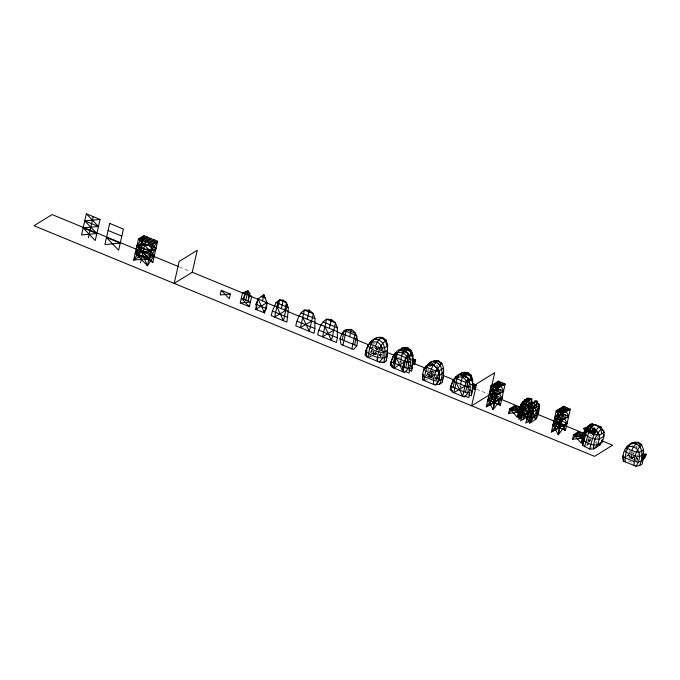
<?xml version="1.0" encoding="UTF-8"?>
<svg xmlns="http://www.w3.org/2000/svg" width="680" height="680" viewBox="0 0 680 680"><rect width="100%" height="100%" fill="white"/><g stroke="black" fill="none" stroke-linecap="round" stroke-linejoin="round"><path stroke-width="0.51" stroke-dasharray="3.4 2.55" d="M370.532 354.127L369.894 356.932L371.739 355.98M371.382 350.378L370.957 352.249L378.089 355.181M371.594 349.444L372.232 346.638M373.107 353.337L373.532 351.466M371.45 353.353L374 354.399L374.637 351.585M375.479 351.925L375.071 353.745L376.023 353.175L376.193 354.203L371.535 353.2M376.133 349.061L376.558 347.191M376.091 351.407L376.728 348.602L378.93 349.512M378.87 345.5L378.063 349.036L373.005 346.953M379.865 355.912L380.715 352.172L379.525 355.572L381.191 356.26M381.14 350.302L381.743 347.65M380.418 357.382L381.267 353.642M399.747 362.942L400.384 360.137M400.596 363.256L401.004 361.437L401.234 362.874M428.349 376.312L428.774 374.442M428.672 378.25L429.53 374.501M430.635 374.629L429.998 377.434L434.24 375.003M431.035 372.844L431.451 371.017M431.817 370.745L431.477 372.257L427.023 370.421M433.05 376.04L430.797 377.493L431.859 372.819M432.421 370.379L432.072 371.883L427.618 370.056M432.301 373.515L431.664 376.32L428.757 373.311M433.815 372.419L434.24 370.549M437.079 367.701L437.529 365.712L435.82 365.007M435.251 379.329L435.676 377.459M435.863 378.955L436.5 376.15M436.628 379.482L437.265 376.677M436.721 379.754L437.146 377.885M437.223 379.117L438.073 375.377M460.36 387.838L460.768 386.027L461.116 388.186M589.305 443.836L586.959 445.281L587.596 442.476M586.798 442.808L589.152 441.363L589.789 438.549M589.73 441.966L590.367 439.152M595.816 442.782L596.241 440.912M629.102 454.027L629.74 451.223M629 457.835L629.425 455.965M629.892 458.898L631.567 451.554M630.913 458.022L631.55 455.217M631.975 453.348L632.315 451.835M633.496 454.818L632.859 457.623L626.986 455.2M633.709 453.883L634.134 452.013M636.149 448.188L636.497 446.641M635.766 460.411L636.404 457.606M637.049 459.34L637.475 457.47M637.687 456.535L638.325 453.73M637.126 460.572L637.542 458.702M370.6 352.997L371.331 350.225M427.329 373.269L426.598 376.04L427.312 373.32M635.707 459.221L636.293 457.521M372.19 347.514L373.295 344.896M428.162 370.659L429.25 368.101M597.473 437.801L598.375 436.033M586.959 445.281L588.327 442.714M588.787 441.856L590.155 439.28L588.021 440.598M634.585 459.731L632.086 458.702L633.454 456.356M426.624 375.572L427.865 373.94M428.485 373.133L430.338 370.694M626.527 457.028L629.62 452.965M370.863 351.959L372.827 349.452M375.028 354.288L376.661 353.209M631.312 458.575L633.156 457.334M589.654 449.063L592.246 447.457M374 354.399L376.95 352.699M380.426 350.616L382.032 349.664M430.38 377.247L432.939 375.734M633.582 456.696L630.963 458.235L631.584 455.515L632.086 458.702M631.592 457.921L633.292 456.952M430.338 377.647L432.964 376.159L427.082 373.745M372.657 355.504L375.411 354.084L374.62 352.223M369.605 357.204L371.45 356.252M424.685 380.715L427.44 379.287M431.137 372.308L432.726 371.646L434.188 372.249M626.986 455.421L628.652 454.767L631.558 457.776L636.633 457.308M587.758 439.356L589.645 438.753M590.877 440.121L587.835 440.988L589.552 441.813M587.562 440.742L590.096 440.377M590.265 435.6L591.923 435.616M372.861 343.8L374.892 343.868M429.369 366.52L431.23 366.69M433.44 363.469L431.443 363.205L433.075 363.876M427.524 376.236L432.183 377.238L431.681 374.059M378.029 349.316L375.326 348.721L378.565 350.055M434.027 372.351L431.315 371.764L432.123 372.096M593.147 426.998L595.119 427.49M631.346 444.669L632.978 445.34M635.723 446.471L637.432 447.168M632.621 453.101L634.091 453.704M179.52 267.002L190.306 271.439M375.564 347.659L381.446 350.081M476.527 389.198L487.993 393.916M398.327 357.374L399.865 358.003M371.025 347.387L373.702 348.483M399.874 361.284L401.498 361.947M458.83 385.534L461.261 386.537M635.417 460.071L637.083 460.76M435.514 378.615L437.18 379.296M366.129 350.26L368.058 351.058M431.409 377.12L434.078 378.216M427.236 376.031L432.582 378.233M430.89 377.808L433.559 378.904M628.447 460.929L634.312 463.335M373.49 351.024L375.666 353.277M376.728 348.602L378.063 350.004M588.277 440.258L589.339 442M376.142 358.547L377.596 361.344M636.225 457.198L637.517 459.884M436.756 376.635L437.614 378.42M435.455 377.383L436.73 380.103M380.69 350.429L380.987 351.058M380.774 353.532L381.633 355.342M376.252 347.539L377.077 349.282M379.457 354.339L380.315 356.159M628.711 454.308L630.3 458.022M429.607 374.705L430.797 377.493M428.613 374.144L430.202 377.868M372.615 351.109L374.212 354.824M380.638 349.18L381.344 350.905M629.952 450.287L631.04 453.041M595.977 442.136L596.623 443.76M430.049 368.832L431.502 372.495M588.344 438.829L589.152 441.363"/><path stroke-width="1.02" d="M600.151 444.941L593.623 448.97L589.654 449.063L582.667 445.358L586.738 430.95L586.67 427.346L591.048 424.107L595.654 424.771L600.942 426.947L604.171 432.327L603.933 436.186L602.42 441.694L599.233 445.51M387.558 348.721L386.265 360.8L383.732 362.627L379.355 362.066L366.945 356.957L365.755 351.348C367.557 343.91 374.195 335.495 382.704 337.535L385.875 340.025L387.685 344.904L387.149 356.048L384.701 357.901C378.021 358.734 370.94 355.402 365.755 351.348L368.348 345.041M519.095 417.163C518.627 410.839 521.704 405.017 524.594 399.602L525.164 401.523M582.667 445.358C583.321 439.297 582.99 432.574 586.67 427.346L583.737 428.383L585.029 431.451L583.066 439L583.814 440.623C587.682 443.64 592.764 445.85 597.729 444.592L602.42 441.694L602.404 439.518L601.281 442.229M539.342 408.272L538.858 403.971L536.962 403.444C532.159 408.663 529.312 416.015 529.686 423.079L536.231 419.041L538.475 413.627L539.342 408.272L531.25 413.262M437.937 381.454L435.948 384.736L439.731 384.064L442.306 382.5C443.326 376.236 444.933 369.308 441.787 363.409L438.617 360.944C432.905 359.278 428.077 363.698 424.975 367.965M643.246 456.365L643.518 449.675L641.682 444.873L638.512 442.408C628.601 440.394 620.814 452.047 623.424 461.083L635.842 466.191L639.625 465.528L642.209 463.964L643.093 459.306L641.283 461.083L639.625 465.528M288.125 311.38L288.252 307.564L286.442 302.685L283.271 300.195L279.616 299.872L276.08 302.558L272.391 311.041L271.167 315.664L286.883 322.125L288.125 311.38L274.601 305.822M386.265 360.8L387.217 354.714M402.993 348.678L404.37 347.633L408.025 347.956L411.196 350.438L413.006 355.317L411.817 368.934M583.024 443.054L583.117 441.21M583.211 439.365L585.029 431.451L584.97 430.159L583.737 428.383L585.59 428.51M337.374 337.781L337.297 327.743L335.478 322.856L331.381 319.438L326.57 319.192C320.943 322.311 318.997 328.916 317.637 334.781L336.404 342.499L337.374 337.781L318.801 330.131M404.949 371.356L409.054 373.048C410.575 366.605 411.255 359.49 408.127 353.404L404.03 349.979L399.219 349.741C393.592 352.852 391.646 359.457 390.286 365.322L391.926 366.001M464.712 395.947L468.826 397.63C470.339 391.187 471.019 384.081 467.891 377.986L463.802 374.57L458.983 374.323C453.356 377.442 451.41 384.047 450.05 389.912L452.514 390.923M472.302 389.725L472.77 379.907L470.96 375.028L467.789 372.546L464.134 372.224L470.96 375.028L469.217 382.704M314.882 328.525L314.959 318.554L313.327 313.743L309.281 310.114L304.411 310.08C298.988 313.421 297.279 319.991 295.74 325.771L313.999 333.285L314.882 328.525L296.981 321.164M408.782 370.065L411.587 371.221C412.896 364.795 413.822 357.825 410.916 351.679L406.87 348.05L402.007 348.015L398.65 350.769M468.546 394.655L471.35 395.811C472.66 389.385 473.594 382.406 470.679 376.269L466.633 372.64L461.771 372.606L459.085 374.808M530.06 406.198L523.031 419.39L527.034 401.778L531.726 398.879L531.964 405.025L523.464 410.269L520.565 420.911L527.722 416.491L531.726 398.879L529.788 398.531L527.034 401.778L523.464 410.269M263.5 312.502L266.492 308.618L266.959 302.676L263.908 294.661L258.043 299.004L255.96 304.283L256.827 309.765M356.864 345.797C358.19 339.694 357.195 332.809 351.348 329.392L346.443 329.536L344.301 330.505L342.014 333.548L339.957 338.844L341.139 344.445L353.549 349.554L356.864 345.797L339.957 338.844M407.983 368.721C409.309 362.618 408.315 355.742 402.466 352.317L397.562 352.461L395.42 353.43L393.133 356.481L391.076 361.769L392.258 367.37L404.676 372.487L407.983 368.721L391.076 361.769L392.267 367.378M439.731 384.064C442.459 378.097 442.952 370.974 440.087 364.956L436.127 362.245L431.715 361.505L428.833 364.709L426.096 366.052L423.801 369.096L422.569 374.723L422.943 380.001L435.353 385.101L438.66 381.344C439.977 375.241 438.983 368.356 433.143 364.93L428.238 365.075C425.527 369.725 424.456 375.368 424.685 380.715M467.746 393.312C469.072 387.209 468.078 380.324 462.23 376.899L457.325 377.043L455.183 378.021L452.897 381.063L450.84 386.35L452.021 391.96L464.44 397.069L467.746 393.312L450.84 386.35M491.079 385.679L497.921 388.493L493.119 409.632L501.942 398.131L495.1 395.318L493.119 409.632L487.875 399.772L496.697 388.272L505.146 384.038L500.344 405.178L487.875 399.772L503.54 391.085L498.296 381.225L491.079 385.679L486.276 406.819L501.942 398.131L496.697 388.272L491.079 385.679L496.323 395.539L487.875 399.772L500.344 405.178L495.1 395.318L489.473 392.725L498.296 381.225L505.146 384.038L489.473 392.725L494.725 402.585M556.231 410.822L563.074 413.644L558.271 434.784L567.094 423.283L560.244 420.461L558.271 434.784L553.027 424.915L561.85 413.414L570.299 409.19L565.496 430.329L553.027 424.915L568.692 416.236L563.448 406.368L556.231 410.822L551.42 431.962L567.094 423.283L561.85 413.414L556.231 410.822L561.476 420.69L553.027 424.915L565.496 430.329L560.244 420.461L554.625 417.868L563.448 406.368L570.299 409.19L554.625 417.868L559.869 427.737M642.056 458.889L643.535 454.606L644.156 453.993L643.11 459.62L642.345 459.858L642.056 458.889L645.813 455.141C646.068 451.639 644.869 459.162 643.11 459.62M471.58 393.524L472.124 390.668M394.009 368.092C393.788 362.746 394.85 357.102 397.562 352.461L394.009 368.092L405.263 361.471L404.013 362.236L402.866 367.769L402.917 371.764L396.346 357.799L395.105 358.572M384.166 339.32L385.875 340.025L385.594 341.267L387.226 346.069L387.541 350.072C381.828 355.3 372.555 350.208 367.812 346.06L370.362 341.998L373.328 340.357M86.343 213.809L81.541 234.949L96.849 233.537L84.745 220.855L100.053 219.445L95.242 240.584L83.138 227.902L98.447 226.491L86.343 213.809L100.053 219.445M88.391 237.762L93.194 216.623M138.482 238.969L133.68 260.108L148.988 258.697L154.394 255.357L138.482 238.969L143.888 235.628L157.599 241.264L152.796 262.403L135.278 253.062L142.29 242.675L156 248.31L148.988 258.697L135.278 253.062L140.692 249.722L154.394 255.357L147.381 265.744L135.278 253.062L150.586 251.651L156 248.31L152.184 244.604L138.482 238.969L142.29 242.675L136.875 246.016L152.796 262.403L136.875 246.016L143.888 235.628L139.085 256.768L133.68 260.108L140.692 249.722L147.381 265.744L152.184 244.604L157.599 241.264L150.586 251.651L136.875 246.016L152.184 244.604M140.531 262.922L145.333 241.782L150.748 238.45M192.261 272.247L197.251 250.291L179.163 261.451L174.173 283.407L192.261 272.247L246.177 294.431M221.272 290.317L220.209 294.993L230.367 294.058L229.304 298.732L221.272 290.317L230.367 294.058M240.261 302.949L242.641 292.451L251.727 296.191L249.348 306.68L240.261 302.949L250.41 302.014L241.324 298.274L249.348 306.68M245.862 300.144L248.004 290.725L245.2 291.813L243.525 299.175L245.616 293.675L245.2 291.813L249.883 293.734L248.208 301.104L248.761 294.967L249.883 293.734L248.004 290.725M255.705 309.298L258.043 299.004L266.959 302.676L264.622 312.97L255.705 309.298L266.959 302.676M262.505 300.841L263.908 294.661M278.239 300.917L274.567 317.058L285.821 310.428M277.95 307.199L279.616 299.872L286.442 302.685L284.775 310.003M281.367 308.601L283.271 300.195M287.147 304.589L283.475 320.731L276.904 306.765M307.207 319.234L309.281 310.114M329.358 328.346L331.381 319.438M342.201 339.762L344.301 330.505L356.728 335.614L354.62 344.87M342.89 345.168L346.443 329.536L355.351 333.2L351.806 348.84M349.69 336.71L351.348 329.392M381.335 338.572L381.548 337.637L382.704 337.535M393.32 362.686L395.42 353.43L407.847 358.547L405.739 367.803M398.574 352.572L399.219 349.741L408.127 353.404L407.269 357.178L409.947 358.284M401.574 349.902L402.007 348.015L410.916 351.679M400.8 359.635L402.466 352.317M403.027 354.407L404.03 349.979M406.028 351.738L406.87 348.05M407.779 349.036L408.025 347.956M402.917 371.764L406.47 356.125L404.013 362.236M409.453 358.122L411.196 350.438L404.37 347.633M411.901 352.342L411.375 354.646L413.006 355.317M412.734 359.771L415.65 359.975L412.862 363.707L414.587 364.65L415.65 359.975L412.012 358.479M425.68 367.872L426.096 366.052L426.904 367.387L435.812 371.05L438.515 371.161M435.897 363.23L436.127 362.245L438.617 360.944L439.263 362.134L441.787 363.409L437.741 368.373L439.11 370.796L439.748 375.046L438.43 380.638L441.388 379.627L443.19 377.842M438.285 374.442L439.11 370.796L443.615 368.22M453.084 387.277L455.183 378.021L467.611 383.129L465.502 392.385M457.325 377.043L453.772 392.683L465.026 386.053M458.337 377.162L458.983 374.323L467.891 377.986L467.033 381.769L469.71 382.874M461.125 375.436L461.771 372.606L470.679 376.269M460.572 384.225L462.23 376.899M463.012 378.046L463.802 374.57M465.579 377.273L466.633 372.64M467.542 373.626L467.789 372.546M466.233 380.715L462.68 396.346L456.11 382.389M471.138 379.236L471.665 376.933M472.498 384.361L475.413 384.565L472.625 388.297L474.351 389.24L475.413 384.565L472.685 383.444M489.753 394.638L494.742 372.683L476.62 383.86L471.631 405.824L489.753 394.638L521.534 407.711M489.881 404.591L494.692 383.452L501.534 386.265M498.296 381.225L493.493 402.365L501.942 398.131L486.276 406.819L495.1 395.318M520.064 412.012L514.428 405.866L508.581 413.491L509.643 408.825L513.375 410.541L514.428 405.866L520.14 408.212M521.925 405.05L519.537 406.521L517.149 417.019L532.024 412.786L527.365 407.218M523.183 405.781L520.837 407.235L518.5 417.528L521.271 412.335M521.483 406.988L522.741 401.455L521.042 404.26L519.375 411.629L521.042 404.26L523.515 402.738M523.532 404.277L524.594 399.602M524.195 402.22L520.523 418.361L523.269 413.219M524.221 404.192L525.079 400.409L527.119 398.216L528.674 398.191L528.887 399.322M527.119 398.216L525.215 406.615L521.654 408.816L518.738 419.466L522.096 417.392M527.816 401.965L528.674 398.191L525.079 400.409L521.654 408.816M527.714 407.651L529.788 398.531M533.086 406.733L532.279 410.269L528.615 412.539L525.725 423.173L529.881 420.605M530.748 418.396L532.856 409.139L539.393 405.101L537.293 414.358M533.808 406.283L535.033 400.92L537.013 401.055L537.565 403.962M534.165 406.87L530.612 422.51L537.642 409.317M533.936 408.493L534.539 405.841M535.296 410.771L536.962 403.444M538.858 403.971L535.304 419.611L532.95 412.216M555.033 429.734L559.836 408.595L566.687 411.417M563.448 406.368L558.645 427.507L567.094 423.283L551.42 431.962L560.244 420.461M583.992 437.912L578.357 431.757L572.509 439.39L573.571 434.716L577.294 436.433L578.357 431.757L584.069 434.112M585.029 431.451L583.465 432.421L581.077 442.91L583.006 442.365L582.428 443.419L583.049 440.7M587.197 432.191L588.123 428.111M588.149 430.083L589.008 426.3L591.048 424.107L595.654 424.771M589.144 432.514L590.801 425.195L589.008 426.3L586.738 430.95L588.787 432.259L593.98 434.495L599.479 435.225L604.171 432.327L602.786 429.87L600.89 429.344L598.961 426.81L593.716 424.422L589.008 426.3L588.523 425.493L592.603 424.082L592.815 425.221M589.696 433.219L590.962 427.669L593.716 424.422L593.504 425.357M591.957 426.921L592.603 424.082M592.875 428.111L591.642 433.543L595.892 430.916M593.351 434.902L594.796 428.553L588.787 432.259L584.494 446.802M595.825 431.732L596.25 429.845L598.961 426.81L600.942 426.947L598.961 426.81M635.8 444.686L636.021 443.7L638.512 442.408L639.158 443.598L641.682 444.873C635.902 449.913 633.811 458.048 634.091 465.469M643.535 454.606L642.345 459.858L644.869 457.342L645.813 455.141M642.812 459.875L644.156 453.993M643.663 459.008L644.462 455.506L644.138 455.115L642.608 456.637M644.249 458.269L644.887 455.438L644.462 455.506M645.983 453.925L645.252 456.586L642.107 459.723L643.025 455.677L644.3 454.41M589.654 449.063L592.543 438.43L596.25 429.845L590.962 427.669M366.129 350.26L364.964 354.909L366.936 356.957L365.755 351.348M623.968 459.085L623.424 461.083L623.067 455.812L625.124 457.81L634.032 461.482L638.333 462.094L641.283 461.083L641.979 455.235L641.648 451.231L639.99 446.412L636.021 443.7L631.61 442.969C626.314 447.585 625.048 455.133 625.183 461.805M593.495 445.017L593.623 448.97C593.232 441.906 596.088 434.554 600.89 429.344L601.825 433.78M583.066 439L584.766 433.126L588.523 425.493M528.615 412.539L532.321 403.954L535.033 400.92M375.368 346.179L378.709 339.567L381.548 337.637L385.594 341.267L382.806 342.983C379.024 348.262 377.281 354.892 377.596 361.344M431.358 369.214L433.143 364.93M631.856 450.304L633.454 446.837L636.021 443.7M592.671 434.571L593.988 432.098M530.757 417.188L528.317 421.566L532.321 403.954L537.013 401.055L536.154 404.838L530.052 408.603M394.986 363.383L393.958 364.106M437.146 368.747C434.435 373.388 433.373 379.032 433.594 384.378M635.842 466.191C640.577 460.555 641.588 449.981 633.454 446.837L628.736 446.165L626.594 447.142L627.402 448.477C632.315 450.56 639.021 454.92 643.518 449.675M426.878 366.554L428.341 364.25L431.715 361.505L436.127 362.245L433.551 365.373L428.833 364.709M626.297 448.783L628.235 445.714M404.073 367.115L402.866 367.769M518.908 414.732L517.149 417.019L509.643 408.825L514.428 405.866L518.211 412.344L522.962 414.638M582.828 440.623L581.077 442.91L573.571 434.716L578.357 431.757L582.139 438.243L584.035 439.152M443.504 371.96L442.077 373.779L439.748 375.046M643.408 453.424L641.979 455.235L639.65 456.501L635.179 455.948L626.271 452.285L624.299 450.185M594.541 448.4L597.729 444.592L599.241 439.085L599.479 435.225L596.25 429.845M379.355 362.066L382.661 358.309C383.988 352.206 382.993 345.321 377.145 341.896L372.24 342.04L370.099 343.017L370.914 344.344L379.822 348.015L384.625 347.863L387.226 346.069L387.685 344.904L386.291 343.782M642.167 458.15L646 454.333M644.529 457.028L645.498 456.059M374 339.804L376.686 337.594L381.548 337.637M433.594 361.615L434.962 360.604L436.662 361.309M633.488 443.079L634.856 442.06M586.746 428.868L584.97 430.159L584.766 433.126C587.392 437.92 594.116 439.45 599.241 439.085L603.933 436.186L603.491 434.843M141.907 240.371L147.314 237.04M148.758 243.194L154.173 239.853M396.236 354.764L397.171 354.186M405.144 358.428L406.079 357.85M412.037 362.202L415.65 359.975L412.607 360.255M472.71 386.24L475.413 384.565L472.37 384.846M492.787 386.385L500.012 381.93M494.504 387.09L501.721 382.627M496.213 387.796L503.429 383.333M522.818 402.968L523.991 402.245M522.81 405.059L526.014 403.078M524.858 406.368L532.177 401.846M520.608 410.865L518.211 412.344L508.614 413.355M519.137 413.108L520.99 411.961M519.885 414.732L523.013 412.794M521.73 416.168L528.785 411.808M526.838 418.455L530.952 415.913M529.567 419.126L538.475 413.627M557.94 411.527L565.156 407.074M559.649 412.233L566.873 407.779M561.365 412.938L568.582 408.484M586.738 430.95L589.942 428.969M583.295 437.521L582.139 438.243L572.543 439.246M406.963 357.315L410.49 355.181M466.726 381.905L470.254 379.772M311.661 321.062L300.416 327.692L304.411 310.08L313.327 313.743L309.324 331.355L302.753 317.399M333.812 330.183L322.567 336.812L326.57 319.192L335.478 322.856L331.475 340.476L324.904 326.519M513.375 410.541L520.115 409.734M577.294 436.433L584.035 435.633M154.394 255.357L139.085 256.768L135.278 253.062M520.14 409.267L509.643 408.825L520.072 413.202M584.069 435.166L573.571 434.716L584.001 439.101M531.071 405.118L523.668 404.524L533.774 408.595L529.448 403.027M594.991 431.01L587.596 430.423L594.94 433.381M529.694 423.079L519.537 406.521L522.469 406.784M585.063 435.03L583.465 432.421L585.565 432.607M594.498 433.712L591.294 433.109M439.152 375.411L434.69 374.858L425.774 371.186L423.801 369.096M528.385 407.354L530.425 407.635M438.66 381.344L433.543 380.383L424.626 376.72L422.569 374.723L422.926 379.993M384.132 339.405L385.875 340.025M435.82 360.91L437.537 361.522M530.017 405.637L531.921 406.334M593.946 431.536L595.85 432.225M437.35 370.107L439.11 370.796M531.123 402.738L532.958 403.478M561.646 407.481L568.488 410.303M142.536 236.462L156.247 242.097M496.493 382.339L503.336 385.152M141.185 237.294L154.895 242.939M558.034 409.708L564.876 412.53M139.833 238.127L153.544 243.772M639.123 443.819L641.682 444.873M439.229 362.355L441.787 363.409M492.881 384.565L499.732 387.379M638.308 445.723L639.982 446.412M438.413 364.267L440.087 364.956M84.745 220.855L98.447 226.491M108.103 230.46L121.814 236.104M407.388 354.365L412.548 356.49M468.044 379.321L472.311 381.08M261.077 296.387L265.54 298.214M276.08 302.558L288.252 307.564M301.061 312.834L314.959 318.554M323.034 321.87L337.297 327.743M395.683 352.418L397.469 353.149M455.447 377L457.232 377.74M409.25 359.006L412.862 360.485M469.923 383.962L472.625 385.075M299.14 315.911L315.274 322.55M321.019 324.912L337.705 331.78M342.014 333.548L357.357 339.864M178.543 266.602L52.088 214.574L34 225.743L594.541 456.356L612.629 445.196L601.86 440.759M248.141 295.239L258.918 299.668M265.778 302.498L274.601 306.127M288.328 311.772L299.106 316.208M314.789 322.66L321.657 325.482M337.339 331.933L342.236 333.948M356.94 340L368.704 344.837M387.328 352.503L394.188 355.325M412.811 362.984L425.561 368.228M443.198 375.488L453.985 379.925M472.608 387.583L475.55 388.798M537.208 414.162L584.222 433.508M407.439 361.123L410.354 362.321M467.202 385.713L470.118 386.911M83.138 227.902L96.849 233.537M393.133 356.481L408.476 362.788M452.897 381.063L468.239 387.379M409.776 365.355L412.471 366.46M469.54 389.938L472.235 391.051M255.96 304.283L266.492 308.618M272.391 311.041L287.784 317.373M408.094 367.523L410.023 368.322M467.857 392.113L469.787 392.912M382.092 361.955L383.732 362.627C385.254 356.184 385.925 349.078 382.806 342.983L378.709 339.567L373.898 339.32C370.115 344.599 368.373 351.22 368.688 357.68M523.914 415.098L529.899 417.979M583.465 432.421L585.242 433.313M519.537 406.521L532.024 412.786M433.551 365.373L437.741 368.373M472.345 387.141L474.351 389.24M412.582 362.55L414.587 364.65M593.376 428.918L596.079 432.403M258.043 299.004L264.622 312.97M525.368 409.096L527.722 416.491M522.869 408.068L523.753 410.839M520.837 407.235L521.721 410.006M530.663 411.273L531.513 414.604M423.164 374.357L423.308 376.465M493.085 390.499L492.898 394.137L499.936 393.312L500.123 389.674L493.085 390.499M558.237 415.642L558.05 419.279L565.08 418.464L565.267 414.825L558.237 415.642M109.701 223.414L104.898 244.553L120.207 243.151L106.505 237.507L118.609 250.198L123.411 229.058L109.701 223.414M496.697 388.272L489.473 392.725L496.323 395.539L503.54 391.085L496.697 388.272M561.85 413.414L554.625 417.868L561.476 420.69L568.692 416.236L561.85 413.414M149.141 245.497L139.587 244.341L143.735 248.829L153.289 249.985L149.141 245.497"/></g></svg>
